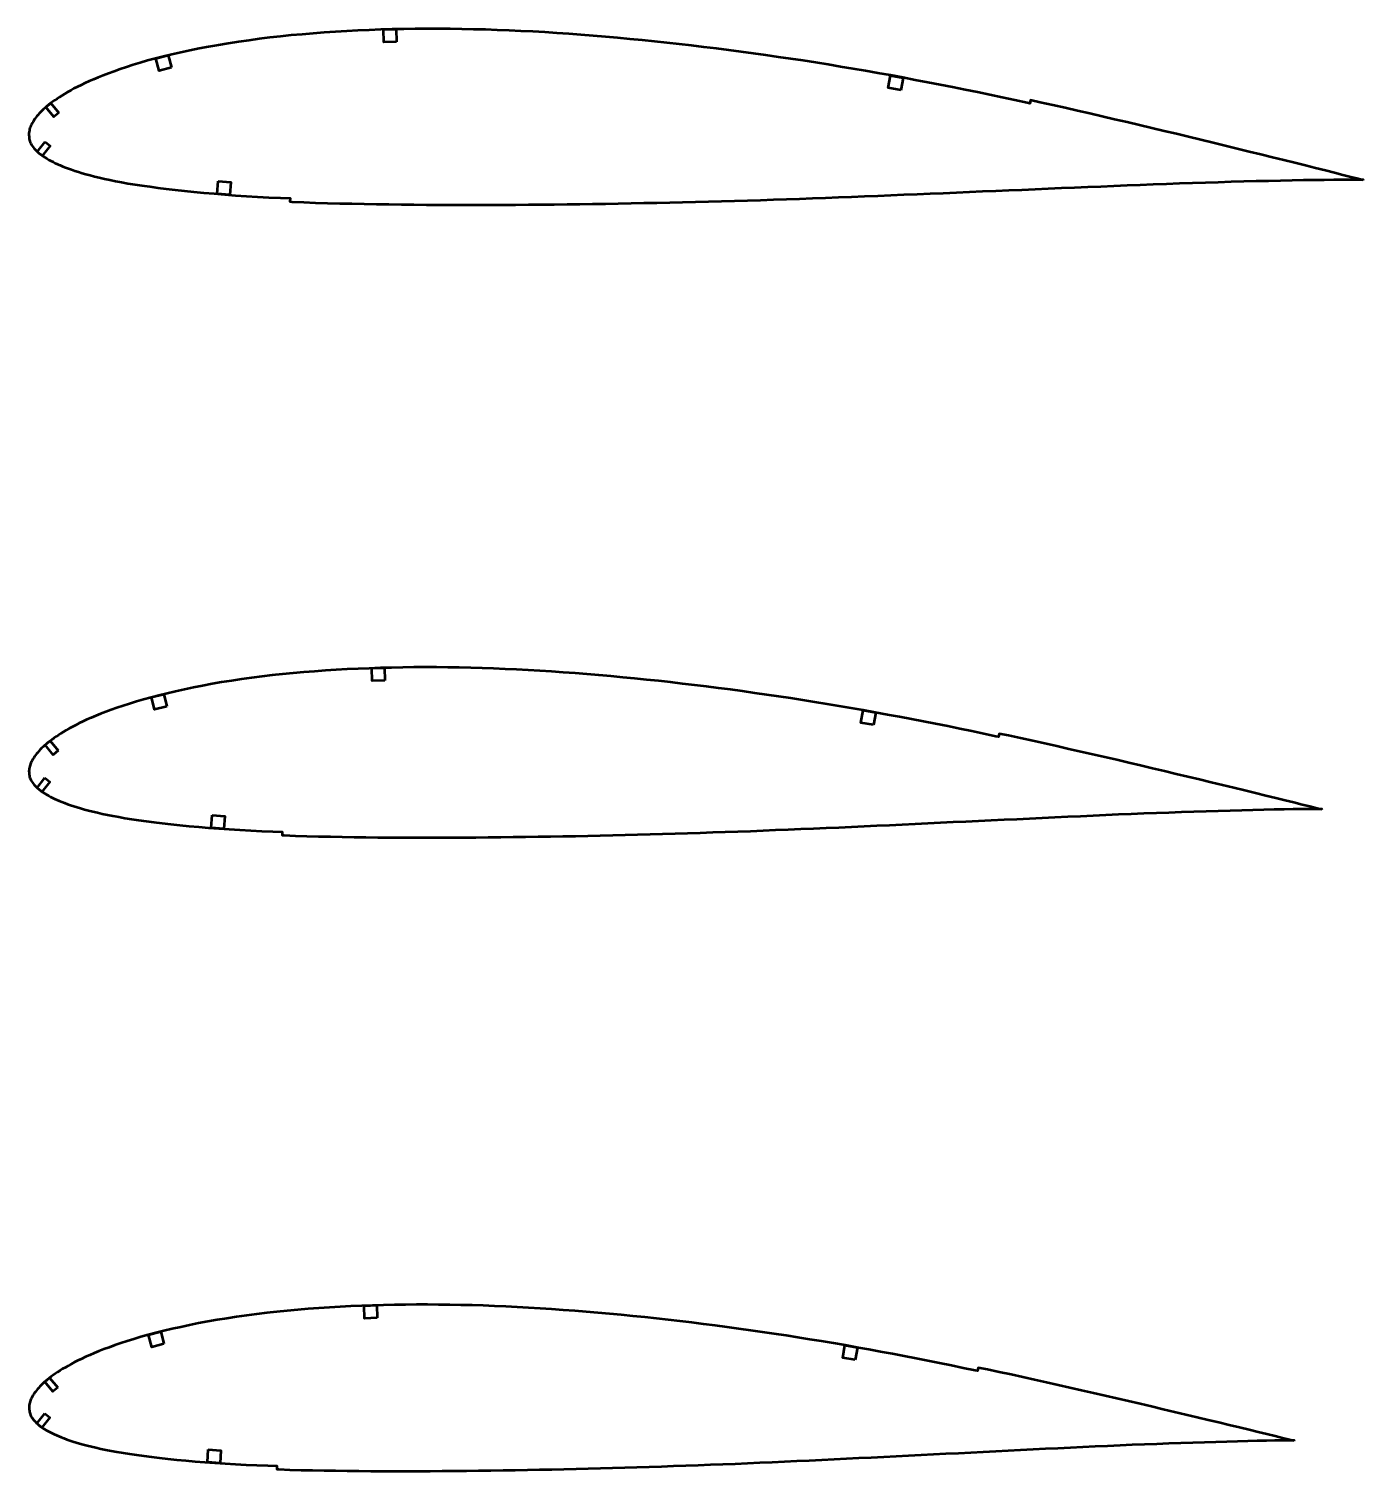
# Model space of a CAD drawing. Header units: metres. Extents: x -32 to 1074, y -15727 to -24.
# Drawn here: x 1.2 to 421.3, y -15726.6 to -15272.4 of the extents above; entities that cross this region are included whole.
import ezdxf

# ---------------------------------------------------------------- set-up
doc = ezdxf.new("R2010")
doc.units = ezdxf.units.M
doc.layers.add('Layer', color=7, linetype='Continuous', lineweight=50)

msp = doc.modelspace()

# ---------------------------------------------------------------- linework, layer by layer
at = {"layer": 'Layer'}
for points in [[(421.25, -15320.06), (419.81, -15319.7), (417.49, -15319.12), (414.99, -15318.48), (412.31, -15317.79), (409.43, -15317.07), (406.38, -15316.3), (403.17, -15315.49), (399.83, -15314.64), (396.36, -15313.77), (392.8, -15312.9), (389.15, -15312.01), (385.44, -15311.1), (381.69, -15310.17), (377.9, -15309.23), (374.09, -15308.3), (370.25, -15307.37), (366.39, -15306.46), (362.52, -15305.53), (358.65, -15304.59), (354.77, -15303.65), (350.89, -15302.72), (347, -15301.81), (343.09, -15300.92), (339.19, -15300.03), (335.29, -15299.11), (331.39, -15298.19), (327.49, -15297.29), (323.59, -15296.41), (319.68, -15295.57), (316.59, -15294.91), (316.38, -15295.94), (315.54, -15295.76), (311.62, -15294.92), (307.71, -15294.07), (303.8, -15293.23), (299.9, -15292.4), (295.99, -15291.6), (292.07, -15290.83), (288.15, -15290.07), (284.22, -15289.3), (280.31, -15288.54), (276.4, -15287.79), (272.49, -15287.06), (268.57, -15286.37), (264.64, -15285.68), (260.72, -15285.01), (256.8, -15284.34), (252.89, -15283.68), (248.98, -15283.05), (245.06, -15282.44), (241.14, -15281.86), (237.22, -15281.29), (233.31, -15280.72), (229.4, -15280.17), (225.5, -15279.63), (221.59, -15279.12), (217.69, -15278.63), (213.78, -15278.16), (209.88, -15277.69), (205.99, -15277.24), (202.11, -15276.8), (198.23, -15276.39), (194.35, -15276), (190.47, -15275.63), (186.61, -15275.27), (182.75, -15274.93), (178.9, -15274.6), (175.06, -15274.3), (171.25, -15274.02), (167.45, -15273.76), (163.67, -15273.52), (159.9, -15273.31), (156.15, -15273.11), (152.42, -15272.94), (148.69, -15272.8), (144.96, -15272.68), (141.25, -15272.58), (137.56, -15272.51), (133.87, -15272.45), (130.2, -15272.42), (126.53, -15272.42), (122.88, -15272.45), (119.25, -15272.5), (115.62, -15272.57), (112.02, -15272.68), (108.42, -15272.81), (104.85, -15272.96), (101.29, -15273.14), (97.76, -15273.34), (94.25, -15273.58), (90.76, -15273.85), (87.29, -15274.15), (83.85, -15274.46), (80.45, -15274.8), (77.08, -15275.19), (73.75, -15275.61), (70.45, -15276.06), (67.2, -15276.52), (64.01, -15276.99), (60.88, -15277.51), (57.81, -15278.06), (54.81, -15278.64), (51.88, -15279.26), (49.03, -15279.88), (46.26, -15280.51), (43.61, -15281.14), (41.05, -15281.78), (38.61, -15282.44), (36.28, -15283.12), (34.06, -15283.8), (31.95, -15284.48), (29.95, -15285.15), (28.06, -15285.81), (26.27, -15286.46), (24.6, -15287.09), (23.02, -15287.71), (21.55, -15288.32), (20.17, -15288.92), (18.87, -15289.52), (17.64, -15290.11), (16.49, -15290.69), (15.41, -15291.25), (14.39, -15291.81), (13.43, -15292.35), (12.52, -15292.88), (11.66, -15293.4), (10.85, -15293.91), (10.09, -15294.41), (9.37, -15294.89), (8.69, -15295.38), (8.05, -15295.86), (7.45, -15296.33), (6.89, -15296.79), (6.34, -15297.26), (5.84, -15297.71), (5.37, -15298.16), (4.92, -15298.61), (4.5, -15299.06), (4.11, -15299.5), (3.75, -15299.94), (3.41, -15300.37), (3.09, -15300.8), (2.8, -15301.23), (2.53, -15301.66), (2.28, -15302.08), (2.05, -15302.49), (1.86, -15302.88), (1.7, -15303.24), (1.57, -15303.62), (1.47, -15304.03), (1.38, -15304.45), (1.3, -15304.89), (1.25, -15305.22), (1.22, -15305.62), (1.24, -15305.92), (1.27, -15306.33), (1.31, -15306.73), (1.36, -15307.1), (1.44, -15307.47), (1.54, -15307.83), (1.68, -15308.19), (1.84, -15308.55), (2.06, -15308.92), (2.31, -15309.3), (2.59, -15309.69), (2.9, -15310.07), (3.23, -15310.44), (3.59, -15310.81), (3.97, -15311.17), (4.39, -15311.54), (4.83, -15311.89), (5.31, -15312.25), (5.81, -15312.6), (6.35, -15312.95), (6.92, -15313.3), (7.53, -15313.64), (8.17, -15313.99), (8.84, -15314.34), (9.54, -15314.68), (10.28, -15315.03), (11.07, -15315.37), (11.9, -15315.72), (12.78, -15316.06), (13.7, -15316.41), (14.68, -15316.76), (15.72, -15317.11), (16.82, -15317.46), (17.98, -15317.82), (19.21, -15318.17), (20.52, -15318.52), (21.92, -15318.87), (23.41, -15319.23), (24.99, -15319.6), (26.67, -15319.97), (28.47, -15320.34), (30.37, -15320.7), (32.4, -15321.07), (34.55, -15321.42), (36.83, -15321.76), (39.26, -15322.1), (41.81, -15322.46), (44.48, -15322.81), (47.27, -15323.16), (50.18, -15323.48), (53.2, -15323.78), (56.33, -15324.06), (59.56, -15324.32), (62.88, -15324.59), (66.26, -15324.85), (69.71, -15325.1), (73.23, -15325.31), (76.8, -15325.49), (80.42, -15325.66), (83.46, -15325.78), (83.42, -15326.83), (84.06, -15326.86), (87.77, -15327.02), (91.52, -15327.16), (95.29, -15327.28), (99.1, -15327.37), (102.94, -15327.46), (106.8, -15327.54), (110.69, -15327.61), (114.59, -15327.68), (118.51, -15327.74), (122.45, -15327.78), (126.41, -15327.81), (130.38, -15327.82), (134.37, -15327.83), (138.37, -15327.84), (142.38, -15327.84), (146.4, -15327.83), (150.44, -15327.82), (154.48, -15327.8), (158.52, -15327.77), (162.57, -15327.74), (166.62, -15327.7), (170.67, -15327.65), (174.71, -15327.6), (178.74, -15327.55), (182.77, -15327.5), (186.81, -15327.43), (190.85, -15327.35), (194.9, -15327.26), (198.95, -15327.17), (203.01, -15327.09), (207.07, -15327.01), (211.13, -15326.91), (215.2, -15326.8), (219.28, -15326.67), (223.36, -15326.55), (227.45, -15326.43), (231.54, -15326.32), (235.63, -15326.21), (239.72, -15326.07), (243.82, -15325.9), (247.93, -15325.74), (252.04, -15325.6), (256.15, -15325.46), (260.26, -15325.33), (264.38, -15325.16), (268.49, -15324.98), (272.62, -15324.79), (276.74, -15324.62), (280.87, -15324.47), (285, -15324.31), (289.12, -15324.14), (293.25, -15323.95), (297.38, -15323.75), (301.52, -15323.57), (305.65, -15323.4), (309.79, -15323.23), (313.92, -15323.08), (318.06, -15322.89), (322.2, -15322.7), (326.33, -15322.52), (330.47, -15322.34), (334.61, -15322.18), (338.74, -15322.02), (342.87, -15321.86), (347, -15321.67), (351.13, -15321.5), (355.25, -15321.34), (359.37, -15321.19), (363.47, -15321.05), (367.57, -15320.92), (371.65, -15320.78), (375.7, -15320.65), (379.73, -15320.53), (383.72, -15320.42), (387.66, -15320.31), (391.52, -15320.23), (395.3, -15320.15), (398.97, -15320.08), (402.51, -15320.01), (405.89, -15319.95), (409.08, -15319.92), (412.09, -15319.88), (414.88, -15319.85), (417.47, -15319.83), (419.86, -15319.82), (421.34, -15319.82)], [(421.25, -15320.06), (419.81, -15319.7), (417.49, -15319.12), (414.99, -15318.48), (412.31, -15317.79), (409.43, -15317.07), (406.38, -15316.3), (403.17, -15315.49), (399.83, -15314.64), (396.36, -15313.77), (392.8, -15312.9), (389.15, -15312.01), (385.44, -15311.1), (381.69, -15310.17), (377.9, -15309.23), (374.09, -15308.3), (370.25, -15307.37), (366.39, -15306.46), (362.52, -15305.53), (358.65, -15304.59), (354.77, -15303.65), (350.89, -15302.72), (347, -15301.81), (343.09, -15300.92), (339.19, -15300.03), (335.29, -15299.11), (331.39, -15298.19), (327.49, -15297.29), (323.59, -15296.41), (319.68, -15295.57), (316.59, -15294.91), (316.38, -15295.94), (315.54, -15295.76), (311.62, -15294.92), (307.71, -15294.07), (303.8, -15293.23), (299.9, -15292.4), (295.99, -15291.6), (292.07, -15290.83), (288.15, -15290.07), (284.22, -15289.3), (280.31, -15288.54), (276.4, -15287.79), (272.49, -15287.06), (268.57, -15286.37), (264.64, -15285.68), (260.72, -15285.01), (256.8, -15284.34), (252.89, -15283.68), (248.98, -15283.05), (245.06, -15282.44), (241.14, -15281.86), (237.22, -15281.29), (233.31, -15280.72), (229.4, -15280.17), (225.5, -15279.63), (221.59, -15279.12), (217.69, -15278.63), (213.78, -15278.16), (209.88, -15277.69), (205.99, -15277.24), (202.11, -15276.8), (198.23, -15276.39), (194.35, -15276), (190.47, -15275.63), (186.61, -15275.27), (182.75, -15274.93), (178.9, -15274.6), (175.06, -15274.3), (171.25, -15274.02), (167.45, -15273.76), (163.67, -15273.52), (159.9, -15273.31), (156.15, -15273.11), (152.42, -15272.94), (148.69, -15272.8), (144.96, -15272.68), (141.25, -15272.58), (137.56, -15272.51), (133.87, -15272.45), (130.2, -15272.42), (126.53, -15272.42), (122.88, -15272.45), (119.25, -15272.5), (115.62, -15272.57), (112.02, -15272.68), (108.42, -15272.81), (104.85, -15272.96), (101.29, -15273.14), (97.76, -15273.34), (94.25, -15273.58), (90.76, -15273.85), (87.29, -15274.15), (83.85, -15274.46), (80.45, -15274.8), (77.08, -15275.19), (73.75, -15275.61), (70.45, -15276.06), (67.2, -15276.52), (64.01, -15276.99), (60.88, -15277.51), (57.81, -15278.06), (54.81, -15278.64), (51.88, -15279.26), (49.03, -15279.88), (46.26, -15280.51), (43.61, -15281.14), (41.05, -15281.78), (38.61, -15282.44), (36.28, -15283.12), (34.06, -15283.8), (31.95, -15284.48), (29.95, -15285.15), (28.06, -15285.81), (26.27, -15286.46), (24.6, -15287.09), (23.02, -15287.71), (21.55, -15288.32), (20.17, -15288.92), (18.87, -15289.52), (17.64, -15290.11), (16.49, -15290.69), (15.41, -15291.25), (14.39, -15291.81), (13.43, -15292.35), (12.52, -15292.88), (11.66, -15293.4), (10.85, -15293.91), (10.09, -15294.41), (9.37, -15294.89), (8.69, -15295.38), (8.05, -15295.86), (7.45, -15296.33), (6.89, -15296.79), (6.34, -15297.26), (5.84, -15297.71), (5.37, -15298.16), (4.92, -15298.61), (4.5, -15299.06), (4.11, -15299.5), (3.75, -15299.94), (3.41, -15300.37), (3.09, -15300.8), (2.8, -15301.23), (2.53, -15301.66), (2.28, -15302.08), (2.05, -15302.49), (1.86, -15302.88), (1.7, -15303.24), (1.57, -15303.62), (1.47, -15304.03), (1.38, -15304.45), (1.3, -15304.89), (1.25, -15305.22), (1.22, -15305.62), (1.24, -15305.92), (1.27, -15306.33), (1.31, -15306.73), (1.36, -15307.1), (1.44, -15307.47), (1.54, -15307.83), (1.68, -15308.19), (1.84, -15308.55), (2.06, -15308.92), (2.31, -15309.3), (2.59, -15309.69), (2.9, -15310.07), (3.23, -15310.44), (3.59, -15310.81), (3.97, -15311.17), (4.39, -15311.54), (4.83, -15311.89), (5.31, -15312.25), (5.81, -15312.6), (6.35, -15312.95), (6.92, -15313.3), (7.53, -15313.64), (8.17, -15313.99), (8.84, -15314.34), (9.54, -15314.68), (10.28, -15315.03), (11.07, -15315.37), (11.9, -15315.72), (12.78, -15316.06), (13.7, -15316.41), (14.68, -15316.76), (15.72, -15317.11), (16.82, -15317.46), (17.98, -15317.82), (19.21, -15318.17), (20.52, -15318.52), (21.92, -15318.87), (23.41, -15319.23), (24.99, -15319.6), (26.67, -15319.97), (28.47, -15320.34), (30.37, -15320.7), (32.4, -15321.07), (34.55, -15321.42), (36.83, -15321.76), (39.26, -15322.1), (41.81, -15322.46), (44.48, -15322.81), (47.27, -15323.16), (50.18, -15323.48), (53.2, -15323.78), (56.33, -15324.06), (59.56, -15324.32), (62.88, -15324.59), (66.26, -15324.85), (69.71, -15325.1), (73.23, -15325.31), (76.8, -15325.49), (80.42, -15325.66), (83.46, -15325.78), (83.42, -15326.83), (84.06, -15326.86), (87.77, -15327.02), (91.52, -15327.16), (95.29, -15327.28), (99.1, -15327.37), (102.94, -15327.46), (106.8, -15327.54), (110.69, -15327.61), (114.59, -15327.68), (118.51, -15327.74), (122.45, -15327.78), (126.41, -15327.81), (130.38, -15327.82), (134.37, -15327.83), (138.37, -15327.84), (142.38, -15327.84), (146.4, -15327.83), (150.44, -15327.82), (154.48, -15327.8), (158.52, -15327.77), (162.57, -15327.74), (166.62, -15327.7), (170.67, -15327.65), (174.71, -15327.6), (178.74, -15327.55), (182.77, -15327.5), (186.81, -15327.43), (190.85, -15327.35), (194.9, -15327.26), (198.95, -15327.17), (203.01, -15327.09), (207.07, -15327.01), (211.13, -15326.91), (215.2, -15326.8), (219.28, -15326.67), (223.36, -15326.55), (227.45, -15326.43), (231.54, -15326.32), (235.63, -15326.21), (239.72, -15326.07), (243.82, -15325.9), (247.93, -15325.74), (252.04, -15325.6), (256.15, -15325.46), (260.26, -15325.33), (264.38, -15325.16), (268.49, -15324.98), (272.62, -15324.79), (276.74, -15324.62), (280.87, -15324.47), (285, -15324.31), (289.12, -15324.14), (293.25, -15323.95), (297.38, -15323.75), (301.52, -15323.57), (305.65, -15323.4), (309.79, -15323.23), (313.92, -15323.08), (318.06, -15322.89), (322.2, -15322.7), (326.33, -15322.52), (330.47, -15322.34), (334.61, -15322.18), (338.74, -15322.02), (342.87, -15321.86), (347, -15321.67), (351.13, -15321.5), (355.25, -15321.34), (359.37, -15321.19), (363.47, -15321.05), (367.57, -15320.92), (371.65, -15320.78), (375.7, -15320.65), (379.73, -15320.53), (383.72, -15320.42), (387.66, -15320.31), (391.52, -15320.23), (395.3, -15320.15), (398.97, -15320.08), (402.51, -15320.01), (405.89, -15319.95), (409.08, -15319.92), (412.09, -15319.88), (414.88, -15319.85), (417.47, -15319.83), (419.86, -15319.82), (421.34, -15319.82)], [(408.23, -15518.24), (406.83, -15517.9), (404.59, -15517.34), (402.16, -15516.73), (399.55, -15516.08), (396.77, -15515.4), (393.81, -15514.67), (390.7, -15513.89), (387.45, -15513.09), (384.09, -15512.26), (380.63, -15511.43), (377.09, -15510.59), (373.5, -15509.72), (369.86, -15508.84), (366.18, -15507.95), (362.49, -15507.06), (358.76, -15506.18), (355.02, -15505.32), (351.27, -15504.43), (347.51, -15503.54), (343.75, -15502.65), (339.98, -15501.76), (336.2, -15500.9), (332.42, -15500.06), (328.63, -15499.21), (324.85, -15498.34), (321.07, -15497.47), (317.29, -15496.61), (313.5, -15495.78), (309.71, -15494.97), (306.72, -15494.36), (306.5, -15495.38), (305.69, -15495.22), (301.89, -15494.42), (298.1, -15493.61), (294.31, -15492.82), (290.52, -15492.03), (286.73, -15491.28), (282.93, -15490.54), (279.13, -15489.83), (275.32, -15489.1), (271.53, -15488.38), (267.73, -15487.67), (263.94, -15486.99), (260.14, -15486.33), (256.33, -15485.69), (252.53, -15485.05), (248.73, -15484.42), (244.94, -15483.8), (241.14, -15483.2), (237.35, -15482.64), (233.55, -15482.09), (229.75, -15481.56), (225.95, -15481.02), (222.17, -15480.5), (218.38, -15480), (214.6, -15479.53), (210.81, -15479.07), (207.03, -15478.63), (203.25, -15478.19), (199.47, -15477.77), (195.71, -15477.37), (191.95, -15476.98), (188.19, -15476.63), (184.43, -15476.28), (180.68, -15475.96), (176.94, -15475.64), (173.21, -15475.34), (169.5, -15475.07), (165.8, -15474.81), (162.12, -15474.58), (158.45, -15474.37), (154.8, -15474.18), (151.17, -15474), (147.55, -15473.86), (143.93, -15473.74), (140.33, -15473.64), (136.73, -15473.56), (133.15, -15473.5), (129.58, -15473.47), (126.02, -15473.46), (122.47, -15473.47), (118.93, -15473.51), (115.41, -15473.58), (111.9, -15473.67), (108.41, -15473.79), (104.93, -15473.93), (101.47, -15474.09), (98.02, -15474.28), (94.6, -15474.5), (91.2, -15474.74), (87.82, -15475.02), (84.46, -15475.32), (81.13, -15475.64), (77.84, -15475.99), (74.58, -15476.38), (71.35, -15476.8), (68.16, -15477.25), (65.01, -15477.71), (61.92, -15478.19), (58.89, -15478.7), (55.92, -15479.25), (53.01, -15479.83), (50.18, -15480.44), (47.42, -15481.06), (44.75, -15481.68), (42.17, -15482.29), (39.71, -15482.93), (37.34, -15483.58), (35.09, -15484.25), (32.94, -15484.92), (30.9, -15485.59), (28.96, -15486.25), (27.14, -15486.9), (25.41, -15487.53), (23.79, -15488.15), (22.27, -15488.75), (20.85, -15489.35), (19.51, -15489.94), (18.25, -15490.53), (17.07, -15491.1), (15.96, -15491.67), (14.92, -15492.22), (13.93, -15492.77), (13, -15493.3), (12.12, -15493.82), (11.29, -15494.32), (10.51, -15494.81), (9.78, -15495.3), (9.09, -15495.78), (8.43, -15496.25), (7.81, -15496.71), (7.23, -15497.17), (6.69, -15497.62), (6.17, -15498.07), (5.68, -15498.52), (5.22, -15498.95), (4.8, -15499.39), (4.39, -15499.82), (4.02, -15500.25), (3.67, -15500.68), (3.34, -15501.1), (3.04, -15501.51), (2.76, -15501.93), (2.5, -15502.34), (2.26, -15502.76), (2.04, -15503.15), (1.86, -15503.52), (1.71, -15503.87), (1.59, -15504.24), (1.49, -15504.63), (1.4, -15505.04), (1.33, -15505.46), (1.28, -15505.78), (1.25, -15506.17), (1.28, -15506.45), (1.31, -15506.85), (1.35, -15507.23), (1.4, -15507.59), (1.47, -15507.94), (1.57, -15508.29), (1.71, -15508.64), (1.87, -15508.98), (2.08, -15509.34), (2.32, -15509.7), (2.6, -15510.07), (2.9, -15510.43), (3.21, -15510.79), (3.56, -15511.15), (3.93, -15511.5), (4.34, -15511.85), (4.76, -15512.19), (5.22, -15512.53), (5.72, -15512.87), (6.24, -15513.2), (6.79, -15513.54), (7.38, -15513.87), (8, -15514.2), (8.65, -15514.54), (9.33, -15514.87), (10.05, -15515.2), (10.81, -15515.53), (11.62, -15515.86), (12.47, -15516.19), (13.37, -15516.52), (14.32, -15516.85), (15.33, -15517.19), (16.39, -15517.53), (17.51, -15517.86), (18.71, -15518.2), (19.98, -15518.53), (21.34, -15518.87), (22.79, -15519.21), (24.32, -15519.56), (25.95, -15519.91), (27.68, -15520.25), (29.53, -15520.6), (31.49, -15520.94), (33.58, -15521.28), (35.79, -15521.6), (38.15, -15521.92), (40.62, -15522.25), (43.21, -15522.58), (45.91, -15522.9), (48.73, -15523.2), (51.66, -15523.47), (54.69, -15523.73), (57.83, -15523.97), (61.04, -15524.22), (64.32, -15524.46), (67.66, -15524.67), (71.07, -15524.86), (74.53, -15525.03), (78.04, -15525.17), (80.99, -15525.28), (80.95, -15526.33), (81.57, -15526.35), (85.16, -15526.49), (88.79, -15526.61), (92.46, -15526.7), (96.15, -15526.78), (99.87, -15526.84), (103.61, -15526.9), (107.37, -15526.96), (111.15, -15527.01), (114.95, -15527.05), (118.77, -15527.07), (122.6, -15527.07), (126.45, -15527.07), (130.32, -15527.06), (134.19, -15527.05), (138.08, -15527.03), (141.98, -15527.01), (145.88, -15526.98), (149.8, -15526.94), (153.72, -15526.89), (157.64, -15526.84), (161.57, -15526.78), (165.49, -15526.72), (169.4, -15526.65), (173.31, -15526.59), (177.21, -15526.51), (181.12, -15526.43), (185.04, -15526.33), (188.96, -15526.23), (192.89, -15526.12), (196.82, -15526.03), (200.75, -15525.93), (204.69, -15525.82), (208.63, -15525.69), (212.58, -15525.54), (216.53, -15525.41), (220.49, -15525.28), (224.45, -15525.15), (228.42, -15525.02), (232.38, -15524.87), (236.36, -15524.69), (240.33, -15524.51), (244.31, -15524.35), (248.3, -15524.21), (252.28, -15524.05), (256.26, -15523.88), (260.25, -15523.68), (264.25, -15523.48), (268.24, -15523.3), (272.24, -15523.13), (276.24, -15522.96), (280.24, -15522.77), (284.24, -15522.57), (288.24, -15522.36), (292.24, -15522.16), (296.25, -15521.98), (300.26, -15521.8), (304.26, -15521.63), (308.27, -15521.43), (312.27, -15521.23), (316.28, -15521.03), (320.29, -15520.84), (324.29, -15520.66), (328.3, -15520.49), (332.3, -15520.31), (336.3, -15520.12), (340.3, -15519.93), (344.29, -15519.75), (348.28, -15519.59), (352.26, -15519.44), (356.23, -15519.29), (360.18, -15519.14), (364.11, -15518.99), (368.01, -15518.86), (371.87, -15518.73), (375.69, -15518.61), (379.43, -15518.52), (383.1, -15518.42), (386.65, -15518.33), (390.08, -15518.25), (393.35, -15518.18), (396.45, -15518.13), (399.35, -15518.08), (402.06, -15518.04), (404.57, -15518.01), (406.88, -15517.99), (408.32, -15517.98)], [(408.23, -15518.24), (406.83, -15517.9), (404.59, -15517.34), (402.16, -15516.73), (399.55, -15516.08), (396.77, -15515.4), (393.81, -15514.67), (390.7, -15513.89), (387.45, -15513.09), (384.09, -15512.26), (380.63, -15511.43), (377.09, -15510.59), (373.5, -15509.72), (369.86, -15508.84), (366.18, -15507.95), (362.49, -15507.06), (358.76, -15506.18), (355.02, -15505.32), (351.27, -15504.43), (347.51, -15503.54), (343.75, -15502.65), (339.98, -15501.76), (336.2, -15500.9), (332.42, -15500.06), (328.63, -15499.21), (324.85, -15498.34), (321.07, -15497.47), (317.29, -15496.61), (313.5, -15495.78), (309.71, -15494.97), (306.72, -15494.36), (306.5, -15495.38), (305.69, -15495.22), (301.89, -15494.42), (298.1, -15493.61), (294.31, -15492.82), (290.52, -15492.03), (286.73, -15491.28), (282.93, -15490.54), (279.13, -15489.83), (275.32, -15489.1), (271.53, -15488.38), (267.73, -15487.67), (263.94, -15486.99), (260.14, -15486.33), (256.33, -15485.69), (252.53, -15485.05), (248.73, -15484.42), (244.94, -15483.8), (241.14, -15483.2), (237.35, -15482.64), (233.55, -15482.09), (229.75, -15481.56), (225.95, -15481.02), (222.17, -15480.5), (218.38, -15480), (214.6, -15479.53), (210.81, -15479.07), (207.03, -15478.63), (203.25, -15478.19), (199.47, -15477.77), (195.71, -15477.37), (191.95, -15476.98), (188.19, -15476.63), (184.43, -15476.28), (180.68, -15475.96), (176.94, -15475.64), (173.21, -15475.34), (169.5, -15475.07), (165.8, -15474.81), (162.12, -15474.58), (158.45, -15474.37), (154.8, -15474.18), (151.17, -15474), (147.55, -15473.86), (143.93, -15473.74), (140.33, -15473.64), (136.73, -15473.56), (133.15, -15473.5), (129.58, -15473.47), (126.02, -15473.46), (122.47, -15473.47), (118.93, -15473.51), (115.41, -15473.58), (111.9, -15473.67), (108.41, -15473.79), (104.93, -15473.93), (101.47, -15474.09), (98.02, -15474.28), (94.6, -15474.5), (91.2, -15474.74), (87.82, -15475.02), (84.46, -15475.32), (81.13, -15475.64), (77.84, -15475.99), (74.58, -15476.38), (71.35, -15476.8), (68.16, -15477.25), (65.01, -15477.71), (61.92, -15478.19), (58.89, -15478.7), (55.92, -15479.25), (53.01, -15479.83), (50.18, -15480.44), (47.42, -15481.06), (44.75, -15481.68), (42.17, -15482.29), (39.71, -15482.93), (37.34, -15483.58), (35.09, -15484.25), (32.94, -15484.92), (30.9, -15485.59), (28.96, -15486.25), (27.14, -15486.9), (25.41, -15487.53), (23.79, -15488.15), (22.27, -15488.75), (20.85, -15489.35), (19.51, -15489.94), (18.25, -15490.53), (17.07, -15491.1), (15.96, -15491.67), (14.92, -15492.22), (13.93, -15492.77), (13, -15493.3), (12.12, -15493.82), (11.29, -15494.32), (10.51, -15494.81), (9.78, -15495.3), (9.09, -15495.78), (8.43, -15496.25), (7.81, -15496.71), (7.23, -15497.17), (6.69, -15497.62), (6.17, -15498.07), (5.68, -15498.52), (5.22, -15498.95), (4.8, -15499.39), (4.39, -15499.82), (4.02, -15500.25), (3.67, -15500.68), (3.34, -15501.1), (3.04, -15501.51), (2.76, -15501.93), (2.5, -15502.34), (2.26, -15502.76), (2.04, -15503.15), (1.86, -15503.52), (1.71, -15503.87), (1.59, -15504.24), (1.49, -15504.63), (1.4, -15505.04), (1.33, -15505.46), (1.28, -15505.78), (1.25, -15506.17), (1.28, -15506.45), (1.31, -15506.85), (1.35, -15507.23), (1.4, -15507.59), (1.47, -15507.94), (1.57, -15508.29), (1.71, -15508.64), (1.87, -15508.98), (2.08, -15509.34), (2.32, -15509.7), (2.6, -15510.07), (2.9, -15510.43), (3.21, -15510.79), (3.56, -15511.15), (3.93, -15511.5), (4.34, -15511.85), (4.76, -15512.19), (5.22, -15512.53), (5.72, -15512.87), (6.24, -15513.2), (6.79, -15513.54), (7.38, -15513.87), (8, -15514.2), (8.65, -15514.54), (9.33, -15514.87), (10.05, -15515.2), (10.81, -15515.53), (11.62, -15515.86), (12.47, -15516.19), (13.37, -15516.52), (14.32, -15516.85), (15.33, -15517.19), (16.39, -15517.53), (17.51, -15517.86), (18.71, -15518.2), (19.98, -15518.53), (21.34, -15518.87), (22.79, -15519.21), (24.32, -15519.56), (25.95, -15519.91), (27.68, -15520.25), (29.53, -15520.6), (31.49, -15520.94), (33.58, -15521.28), (35.79, -15521.6), (38.15, -15521.92), (40.62, -15522.25), (43.21, -15522.58), (45.91, -15522.9), (48.73, -15523.2), (51.66, -15523.47), (54.69, -15523.73), (57.83, -15523.97), (61.04, -15524.22), (64.32, -15524.46), (67.66, -15524.67), (71.07, -15524.86), (74.53, -15525.03), (78.04, -15525.17), (80.99, -15525.28), (80.95, -15526.33), (81.57, -15526.35), (85.16, -15526.49), (88.79, -15526.61), (92.46, -15526.7), (96.15, -15526.78), (99.87, -15526.84), (103.61, -15526.9), (107.37, -15526.96), (111.15, -15527.01), (114.95, -15527.05), (118.77, -15527.07), (122.6, -15527.07), (126.45, -15527.07), (130.32, -15527.06), (134.19, -15527.05), (138.08, -15527.03), (141.98, -15527.01), (145.88, -15526.98), (149.8, -15526.94), (153.72, -15526.89), (157.64, -15526.84), (161.57, -15526.78), (165.49, -15526.72), (169.4, -15526.65), (173.31, -15526.59), (177.21, -15526.51), (181.12, -15526.43), (185.04, -15526.33), (188.96, -15526.23), (192.89, -15526.12), (196.82, -15526.03), (200.75, -15525.93), (204.69, -15525.82), (208.63, -15525.69), (212.58, -15525.54), (216.53, -15525.41), (220.49, -15525.28), (224.45, -15525.15), (228.42, -15525.02), (232.38, -15524.87), (236.36, -15524.69), (240.33, -15524.51), (244.31, -15524.35), (248.3, -15524.21), (252.28, -15524.05), (256.26, -15523.88), (260.25, -15523.68), (264.25, -15523.48), (268.24, -15523.3), (272.24, -15523.13), (276.24, -15522.96), (280.24, -15522.77), (284.24, -15522.57), (288.24, -15522.36), (292.24, -15522.16), (296.25, -15521.98), (300.26, -15521.8), (304.26, -15521.63), (308.27, -15521.43), (312.27, -15521.23), (316.28, -15521.03), (320.29, -15520.84), (324.29, -15520.66), (328.3, -15520.49), (332.3, -15520.31), (336.3, -15520.12), (340.3, -15519.93), (344.29, -15519.75), (348.28, -15519.59), (352.26, -15519.44), (356.23, -15519.29), (360.18, -15519.14), (364.11, -15518.99), (368.01, -15518.86), (371.87, -15518.73), (375.69, -15518.61), (379.43, -15518.52), (383.1, -15518.42), (386.65, -15518.33), (390.08, -15518.25), (393.35, -15518.18), (396.45, -15518.13), (399.35, -15518.08), (402.06, -15518.04), (404.57, -15518.01), (406.88, -15517.99), (408.32, -15517.98)], [(399.54, -15717.07), (398.17, -15716.74), (395.98, -15716.2), (393.6, -15715.61), (391.05, -15714.98), (388.32, -15714.32), (385.42, -15713.62), (382.37, -15712.87), (379.19, -15712.09), (375.9, -15711.29), (372.52, -15710.49), (369.05, -15709.68), (365.53, -15708.84), (361.96, -15707.99), (358.37, -15707.13), (354.74, -15706.27), (351.1, -15705.42), (347.43, -15704.59), (343.76, -15703.73), (340.08, -15702.87), (336.39, -15702.01), (332.7, -15701.16), (329.01, -15700.33), (325.3, -15699.51), (321.59, -15698.69), (317.89, -15697.85), (314.19, -15697.01), (310.48, -15696.19), (306.78, -15695.38), (303.06, -15694.61), (300.13, -15694.01), (299.92, -15695.04), (299.13, -15694.88), (295.4, -15694.11), (291.69, -15693.33), (287.98, -15692.57), (284.27, -15691.81), (280.56, -15691.08), (276.84, -15690.38), (273.11, -15689.69), (269.39, -15688.99), (265.67, -15688.29), (261.96, -15687.61), (258.24, -15686.95), (254.52, -15686.32), (250.8, -15685.7), (247.07, -15685.09), (243.35, -15684.49), (239.64, -15683.89), (235.93, -15683.32), (232.21, -15682.78), (228.49, -15682.26), (224.77, -15681.75), (221.05, -15681.24), (217.35, -15680.74), (213.64, -15680.26), (209.94, -15679.81), (206.23, -15679.37), (202.52, -15678.95), (198.82, -15678.54), (195.13, -15678.14), (191.44, -15677.75), (187.76, -15677.39), (184.08, -15677.05), (180.41, -15676.73), (176.74, -15676.42), (173.08, -15676.12), (169.43, -15675.84), (165.79, -15675.58), (162.17, -15675.34), (158.57, -15675.13), (154.98, -15674.93), (151.41, -15674.76), (147.85, -15674.6), (144.31, -15674.47), (140.77, -15674.36), (137.24, -15674.28), (133.72, -15674.21), (130.22, -15674.16), (126.72, -15674.14), (123.24, -15674.14), (119.77, -15674.17), (116.31, -15674.22), (112.86, -15674.3), (109.43, -15674.39), (106.01, -15674.52), (102.6, -15674.67), (99.22, -15674.84), (95.84, -15675.04), (92.5, -15675.26), (89.17, -15675.51), (85.86, -15675.79), (82.58, -15676.1), (79.32, -15676.42), (76.1, -15676.77), (72.91, -15677.16), (69.76, -15677.58), (66.64, -15678.03), (63.56, -15678.5), (60.53, -15678.97), (57.57, -15679.48), (54.66, -15680.02), (51.82, -15680.6), (49.05, -15681.21), (46.35, -15681.82), (43.74, -15682.44), (41.23, -15683.05), (38.81, -15683.68), (36.5, -15684.32), (34.3, -15684.98), (32.2, -15685.64), (30.2, -15686.31), (28.31, -15686.96), (26.53, -15687.6), (24.84, -15688.22), (23.26, -15688.83), (21.77, -15689.43), (20.38, -15690.02), (19.08, -15690.6), (17.85, -15691.18), (16.69, -15691.74), (15.61, -15692.3), (14.59, -15692.85), (13.63, -15693.38), (12.72, -15693.9), (11.86, -15694.41), (11.05, -15694.91), (10.29, -15695.39), (9.57, -15695.87), (8.9, -15696.34), (8.26, -15696.81), (7.66, -15697.26), (7.09, -15697.71), (6.56, -15698.15), (6.05, -15698.59), (5.58, -15699.03), (5.13, -15699.46), (4.72, -15699.89), (4.32, -15700.31), (3.96, -15700.73), (3.62, -15701.14), (3.3, -15701.56), (3.01, -15701.96), (2.74, -15702.37), (2.48, -15702.78), (2.25, -15703.18), (2.04, -15703.57), (1.86, -15703.93), (1.72, -15704.27), (1.6, -15704.62), (1.5, -15705.01), (1.42, -15705.4), (1.35, -15705.82), (1.31, -15706.13), (1.28, -15706.51), (1.31, -15706.78), (1.34, -15707.17), (1.37, -15707.54), (1.42, -15707.89), (1.5, -15708.23), (1.59, -15708.57), (1.73, -15708.91), (1.88, -15709.24), (2.09, -15709.59), (2.33, -15709.94), (2.6, -15710.3), (2.89, -15710.66), (3.2, -15711), (3.54, -15711.35), (3.91, -15711.69), (4.3, -15712.03), (4.72, -15712.37), (5.17, -15712.7), (5.65, -15713.02), (6.16, -15713.35), (6.71, -15713.67), (7.28, -15714), (7.89, -15714.32), (8.52, -15714.64), (9.19, -15714.97), (9.9, -15715.29), (10.64, -15715.61), (11.43, -15715.92), (12.27, -15716.24), (13.15, -15716.57), (14.08, -15716.89), (15.06, -15717.22), (16.1, -15717.54), (17.2, -15717.87), (18.37, -15718.19), (19.61, -15718.52), (20.95, -15718.84), (22.36, -15719.17), (23.86, -15719.51), (25.46, -15719.84), (27.16, -15720.18), (28.97, -15720.51), (30.89, -15720.84), (32.93, -15721.16), (35.1, -15721.47), (37.4, -15721.77), (39.82, -15722.09), (42.35, -15722.4), (45, -15722.71), (47.76, -15722.99), (50.63, -15723.25), (53.6, -15723.5), (56.66, -15723.72), (59.81, -15723.95), (63.02, -15724.18), (66.29, -15724.38), (69.62, -15724.55), (73.01, -15724.7), (76.45, -15724.83), (79.33, -15724.93), (79.3, -15725.98), (79.9, -15726), (83.42, -15726.12), (86.98, -15726.23), (90.56, -15726.31), (94.17, -15726.37), (97.81, -15726.42), (101.47, -15726.47), (105.16, -15726.51), (108.86, -15726.55), (112.57, -15726.58), (116.31, -15726.58), (120.06, -15726.58), (123.83, -15726.56), (127.61, -15726.54), (131.4, -15726.52), (135.21, -15726.49), (139.02, -15726.46), (142.84, -15726.41), (146.68, -15726.36), (150.51, -15726.31), (154.35, -15726.25), (158.19, -15726.17), (162.03, -15726.1), (165.86, -15726.02), (169.68, -15725.95), (173.5, -15725.86), (177.33, -15725.77), (181.16, -15725.66), (185, -15725.55), (188.84, -15725.43), (192.68, -15725.32), (196.53, -15725.22), (200.39, -15725.09), (204.24, -15724.96), (208.11, -15724.8), (211.98, -15724.66), (215.85, -15724.52), (219.73, -15724.38), (223.6, -15724.24), (227.48, -15724.08), (231.37, -15723.89), (235.26, -15723.71), (239.16, -15723.54), (243.06, -15723.38), (246.95, -15723.22), (250.85, -15723.04), (254.76, -15722.83), (258.66, -15722.63), (262.57, -15722.43), (266.48, -15722.25), (270.4, -15722.08), (274.31, -15721.88), (278.22, -15721.67), (282.14, -15721.45), (286.06, -15721.25), (289.98, -15721.05), (293.9, -15720.87), (297.81, -15720.69), (301.73, -15720.49), (305.65, -15720.27), (309.57, -15720.07), (313.49, -15719.87), (317.42, -15719.68), (321.33, -15719.5), (325.25, -15719.31), (329.16, -15719.11), (333.08, -15718.91), (336.98, -15718.73), (340.89, -15718.56), (344.78, -15718.4), (348.66, -15718.24), (352.52, -15718.08), (356.37, -15717.93), (360.19, -15717.78), (363.97, -15717.64), (367.7, -15717.51), (371.37, -15717.41), (374.95, -15717.31), (378.43, -15717.21), (381.78, -15717.12), (384.98, -15717.04), (388.01, -15716.98), (390.86, -15716.92), (393.51, -15716.87), (395.97, -15716.84), (398.23, -15716.81), (399.63, -15716.8)], [(399.54, -15717.07), (398.17, -15716.74), (395.98, -15716.2), (393.6, -15715.61), (391.05, -15714.98), (388.32, -15714.32), (385.42, -15713.62), (382.37, -15712.87), (379.19, -15712.09), (375.9, -15711.29), (372.52, -15710.49), (369.05, -15709.68), (365.53, -15708.84), (361.96, -15707.99), (358.37, -15707.13), (354.74, -15706.27), (351.1, -15705.42), (347.43, -15704.59), (343.76, -15703.73), (340.08, -15702.87), (336.39, -15702.01), (332.7, -15701.16), (329.01, -15700.33), (325.3, -15699.51), (321.59, -15698.69), (317.89, -15697.85), (314.19, -15697.01), (310.48, -15696.19), (306.78, -15695.38), (303.06, -15694.61), (300.13, -15694.01), (299.92, -15695.04), (299.13, -15694.88), (295.4, -15694.11), (291.69, -15693.33), (287.98, -15692.57), (284.27, -15691.81), (280.56, -15691.08), (276.84, -15690.38), (273.11, -15689.69), (269.39, -15688.99), (265.67, -15688.29), (261.96, -15687.61), (258.24, -15686.95), (254.52, -15686.32), (250.8, -15685.7), (247.07, -15685.09), (243.35, -15684.49), (239.64, -15683.89), (235.93, -15683.32), (232.21, -15682.78), (228.49, -15682.26), (224.77, -15681.75), (221.05, -15681.24), (217.35, -15680.74), (213.64, -15680.26), (209.94, -15679.81), (206.23, -15679.37), (202.52, -15678.95), (198.82, -15678.54), (195.13, -15678.14), (191.44, -15677.75), (187.76, -15677.39), (184.08, -15677.05), (180.41, -15676.73), (176.74, -15676.42), (173.08, -15676.12), (169.43, -15675.84), (165.79, -15675.58), (162.17, -15675.34), (158.57, -15675.13), (154.98, -15674.93), (151.41, -15674.76), (147.85, -15674.6), (144.31, -15674.47), (140.77, -15674.36), (137.24, -15674.28), (133.72, -15674.21), (130.22, -15674.16), (126.72, -15674.14), (123.24, -15674.14), (119.77, -15674.17), (116.31, -15674.22), (112.86, -15674.3), (109.43, -15674.39), (106.01, -15674.52), (102.6, -15674.67), (99.22, -15674.84), (95.84, -15675.04), (92.5, -15675.26), (89.17, -15675.51), (85.86, -15675.79), (82.58, -15676.1), (79.32, -15676.42), (76.1, -15676.77), (72.91, -15677.16), (69.76, -15677.58), (66.64, -15678.03), (63.56, -15678.5), (60.53, -15678.97), (57.57, -15679.48), (54.66, -15680.02), (51.82, -15680.6), (49.05, -15681.21), (46.35, -15681.82), (43.74, -15682.44), (41.23, -15683.05), (38.81, -15683.68), (36.5, -15684.32), (34.3, -15684.98), (32.2, -15685.64), (30.2, -15686.31), (28.31, -15686.96), (26.53, -15687.6), (24.84, -15688.22), (23.26, -15688.83), (21.77, -15689.43), (20.38, -15690.02), (19.08, -15690.6), (17.85, -15691.18), (16.69, -15691.74), (15.61, -15692.3), (14.59, -15692.85), (13.63, -15693.38), (12.72, -15693.9), (11.86, -15694.41), (11.05, -15694.91), (10.29, -15695.39), (9.57, -15695.87), (8.9, -15696.34), (8.26, -15696.81), (7.66, -15697.26), (7.09, -15697.71), (6.56, -15698.15), (6.05, -15698.59), (5.58, -15699.03), (5.13, -15699.46), (4.72, -15699.89), (4.32, -15700.31), (3.96, -15700.73), (3.62, -15701.14), (3.3, -15701.56), (3.01, -15701.96), (2.74, -15702.37), (2.48, -15702.78), (2.25, -15703.18), (2.04, -15703.57), (1.86, -15703.93), (1.72, -15704.27), (1.6, -15704.62), (1.5, -15705.01), (1.42, -15705.4), (1.35, -15705.82), (1.31, -15706.13), (1.28, -15706.51), (1.31, -15706.78), (1.34, -15707.17), (1.37, -15707.54), (1.42, -15707.89), (1.5, -15708.23), (1.59, -15708.57), (1.73, -15708.91), (1.88, -15709.24), (2.09, -15709.59), (2.33, -15709.94), (2.6, -15710.3), (2.89, -15710.66), (3.2, -15711), (3.54, -15711.35), (3.91, -15711.69), (4.3, -15712.03), (4.72, -15712.37), (5.17, -15712.7), (5.65, -15713.02), (6.16, -15713.35), (6.71, -15713.67), (7.28, -15714), (7.89, -15714.32), (8.52, -15714.64), (9.19, -15714.97), (9.9, -15715.29), (10.64, -15715.61), (11.43, -15715.92), (12.27, -15716.24), (13.15, -15716.57), (14.08, -15716.89), (15.06, -15717.22), (16.1, -15717.54), (17.2, -15717.87), (18.37, -15718.19), (19.61, -15718.52), (20.95, -15718.84), (22.36, -15719.17), (23.86, -15719.51), (25.46, -15719.84), (27.16, -15720.18), (28.97, -15720.51), (30.89, -15720.84), (32.93, -15721.16), (35.1, -15721.47), (37.4, -15721.77), (39.82, -15722.09), (42.35, -15722.4), (45, -15722.71), (47.76, -15722.99), (50.63, -15723.25), (53.6, -15723.5), (56.66, -15723.72), (59.81, -15723.95), (63.02, -15724.18), (66.29, -15724.38), (69.62, -15724.55), (73.01, -15724.7), (76.45, -15724.83), (79.33, -15724.93), (79.3, -15725.98), (79.9, -15726), (83.42, -15726.12), (86.98, -15726.23), (90.56, -15726.31), (94.17, -15726.37), (97.81, -15726.42), (101.47, -15726.47), (105.16, -15726.51), (108.86, -15726.55), (112.57, -15726.58), (116.31, -15726.58), (120.06, -15726.58), (123.83, -15726.56), (127.61, -15726.54), (131.4, -15726.52), (135.21, -15726.49), (139.02, -15726.46), (142.84, -15726.41), (146.68, -15726.36), (150.51, -15726.31), (154.35, -15726.25), (158.19, -15726.17), (162.03, -15726.1), (165.86, -15726.02), (169.68, -15725.95), (173.5, -15725.86), (177.33, -15725.77), (181.16, -15725.66), (185, -15725.55), (188.84, -15725.43), (192.68, -15725.32), (196.53, -15725.22), (200.39, -15725.09), (204.24, -15724.96), (208.11, -15724.8), (211.98, -15724.66), (215.85, -15724.52), (219.73, -15724.38), (223.6, -15724.24), (227.48, -15724.08), (231.37, -15723.89), (235.26, -15723.71), (239.16, -15723.54), (243.06, -15723.38), (246.95, -15723.22), (250.85, -15723.04), (254.76, -15722.83), (258.66, -15722.63), (262.57, -15722.43), (266.48, -15722.25), (270.4, -15722.08), (274.31, -15721.88), (278.22, -15721.67), (282.14, -15721.45), (286.06, -15721.25), (289.98, -15721.05), (293.9, -15720.87), (297.81, -15720.69), (301.73, -15720.49), (305.65, -15720.27), (309.57, -15720.07), (313.49, -15719.87), (317.42, -15719.68), (321.33, -15719.5), (325.25, -15719.31), (329.16, -15719.11), (333.08, -15718.91), (336.98, -15718.73), (340.89, -15718.56), (344.78, -15718.4), (348.66, -15718.24), (352.52, -15718.08), (356.37, -15717.93), (360.19, -15717.78), (363.97, -15717.64), (367.7, -15717.51), (371.37, -15717.41), (374.95, -15717.31), (378.43, -15717.21), (381.78, -15717.12), (384.98, -15717.04), (388.01, -15716.98), (390.86, -15716.92), (393.51, -15716.87), (395.97, -15716.84), (398.23, -15716.81), (399.63, -15716.8)]]:
    msp.add_lwpolyline(points, close=True, dxfattribs=at)
for points in [[(117.02, -15276.54), (113.02, -15276.65), (112.91, -15272.65), (116.91, -15272.54), (117.02, -15276.54)], [(46.09, -15284.63), (42.22, -15285.61), (41.24, -15281.73), (45.12, -15280.75), (46.09, -15284.63)], [(275.73, -15291.73), (271.8, -15291), (272.52, -15287.07), (276.46, -15287.8), (275.73, -15291.73)], [(10.65, -15298.88), (9.1, -15300.14), (6.57, -15297.04), (8.12, -15295.78), (10.65, -15298.88)], [(6.37, -15307.99), (7.92, -15309.25), (5.41, -15312.36), (3.85, -15311.11), (6.37, -15307.99)], [(60.79, -15320.41), (64.77, -15320.73), (64.45, -15324.72), (60.46, -15324.4), (60.79, -15320.41)], [(113.34, -15477.62), (109.34, -15477.76), (109.21, -15473.76), (113.21, -15473.63), (113.34, -15477.62)], [(44.69, -15485.78), (40.82, -15486.77), (39.82, -15482.9), (43.7, -15481.9), (44.69, -15485.78)], [(267.14, -15491.63), (263.21, -15490.92), (263.92, -15486.98), (267.85, -15487.69), (267.14, -15491.63)], [(10.45, -15499.71), (8.9, -15500.98), (6.36, -15497.89), (7.91, -15496.62), (10.45, -15499.71)], [(6.29, -15508.29), (7.85, -15509.54), (5.35, -15512.66), (3.79, -15511.41), (6.29, -15508.29)], [(58.94, -15520.05), (62.93, -15520.35), (62.63, -15524.34), (58.64, -15524.03), (58.94, -15520.05)], [(110.89, -15678.34), (106.9, -15678.49), (106.75, -15674.49), (110.75, -15674.35), (110.89, -15678.34)], [(43.76, -15686.52), (39.89, -15687.53), (38.88, -15683.66), (42.76, -15682.65), (43.76, -15686.52)], [(261.42, -15691.58), (257.48, -15690.88), (258.18, -15686.94), (262.12, -15687.64), (261.42, -15691.58)], [(10.32, -15700.23), (8.77, -15701.51), (6.22, -15698.42), (7.77, -15697.15), (10.32, -15700.23)], [(6.24, -15708.46), (7.8, -15709.71), (5.32, -15712.84), (3.75, -15711.59), (6.24, -15708.46)], [(57.71, -15719.79), (61.7, -15720.08), (61.41, -15724.07), (57.42, -15723.78), (57.71, -15719.79)]]:
    msp.add_lwpolyline(points, dxfattribs=at)

doc.saveas('drawing.dxf')
